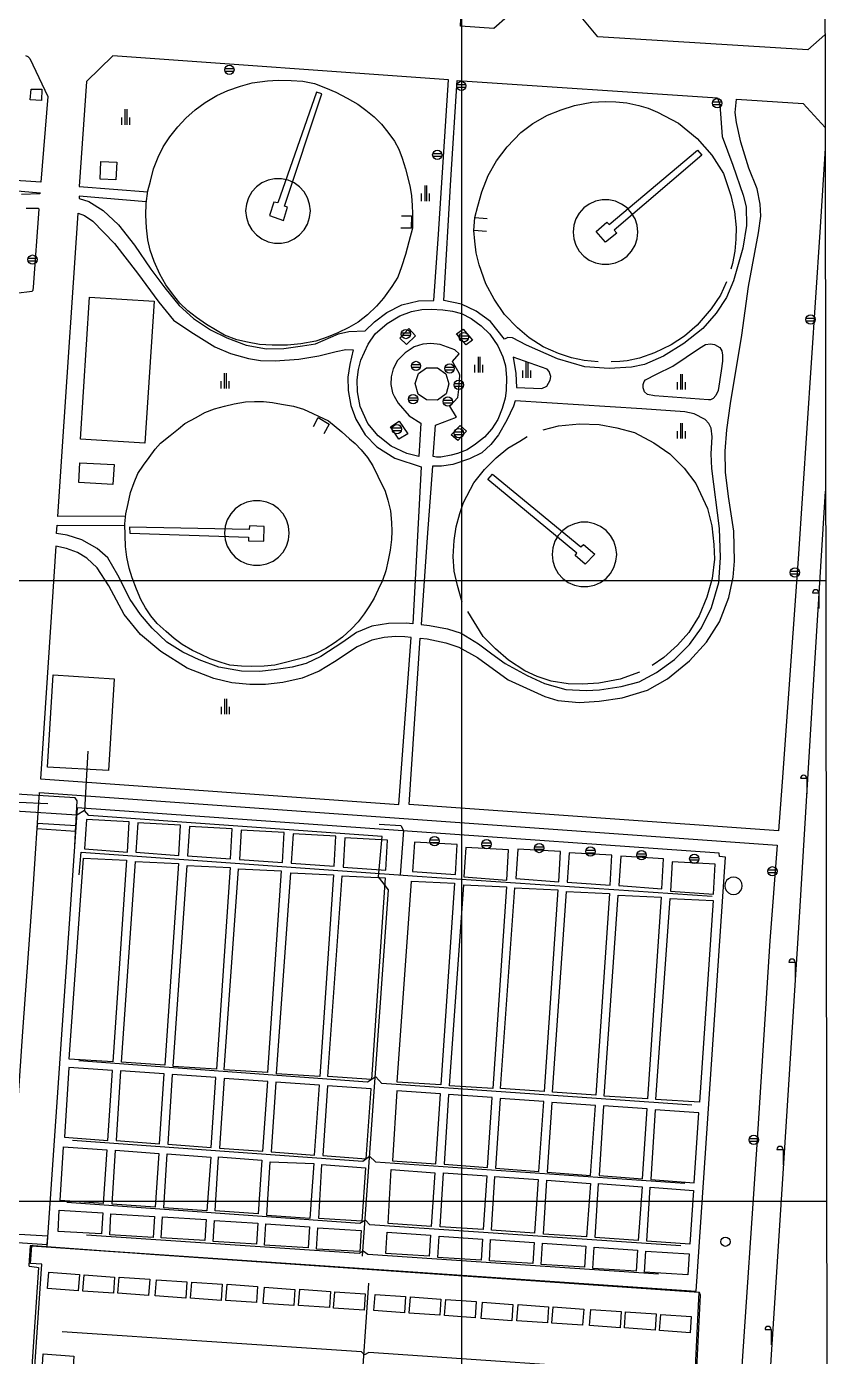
# Model space of a CAD drawing. Extents: x 210616 to 211059, y 540071 to 540643.
# Drawn here: x 210929.9 to 211059.1, y 540275 to 540489.2 of the extents above; entities that cross this region are included whole.
import ezdxf

# ---------------------------------------------------------------- set-up
doc = ezdxf.new("R2010")
doc.units = 0
doc.linetypes.add('ANYANG1', pattern=[11.5, 6, -1, 1, -1.5, 1, -1])
for name, color, linetype in [('A0013115', 1, 'CONTINUOUS'), ('A0013118', 1, 'CONTINUOUS'), ('A0071212', 7, 'CONTINUOUS'), ('B0014111', 7, 'CONTINUOUS'), ('B0024126', 7, 'ANYANG1'), ('C0223367', 7, 'CONTINUOUS'), ('C0226232', 7, 'CONTINUOUS'), ('C0393323', 7, 'CONTINUOUS'), ('C0536117', 7, 'CONTINUOUS'), ('D0015221', 3, 'CONTINUOUS'), ('D0015222', 3, 'CONTINUOUS'), ('F0017114', 7, 'CONTINUOUS'), ('H0017334', 7, 'CONTINUOUS'), ('H0037335', 7, 'CONTINUOUS')]:
    doc.layers.add(name, color=color, linetype=linetype)

# ---------------------------------------------------------------- blocks, each defined once
blk = doc.blocks.new('D0015221')
at = {"layer": 'D0015221'}
for points in [[(-0.15, 1.25), (-0.15, -1.25)], [(0.15, 1.25), (0.15, -1.25)], [(-0.65, -1.25), (-0.65, -0.05)], [(0.65, -1.25), (0.65, -0.05)]]:
    blk.add_lwpolyline(points, dxfattribs=at)
blk = doc.blocks.new('C0223367')
at = {"layer": 'C0223367'}
for points in [[(-1, 2.5), (0, 2.5)], [(0, 2.5), (0, 0)]]:
    blk.add_lwpolyline(points, dxfattribs=at)
blk.add_arc((-0.5, 2.5), 0.5, 0, 180, dxfattribs=at)
blk = doc.blocks.new('D0015222')
at = {"layer": 'D0015222'}
blk.add_circle((0, 0), 0.75, dxfattribs=at)
blk = doc.blocks.new('C0226232')
at = {"layer": 'C0226232'}
for points in [[(-0.72, 0.211), (0.72, 0.211)], [(-0.722, -0.202), (0.722, -0.202)]]:
    blk.add_lwpolyline(points, dxfattribs=at)
blk.add_circle((0, 0), 0.75, dxfattribs=at)

msp = doc.modelspace()

# ---------------------------------------------------------------- linework, layer by layer
at = {"layer": 'A0013115'}
msp.add_lwpolyline([(211037.69, 540071.963), (211038.804, 540091.706), (211039.39, 540102.08), (211041.82, 540142.63), (211044.3, 540185.43), (211046.99, 540227.2), (211049.28, 540265.29), (211051.85, 540305.26), (211054.41, 540345.75), (211056.81, 540384.91), (211058.62, 540414.38)], dxfattribs=at)
at = {"layer": 'A0013118'}
for points in [[(211058.525, 540487.936), (211055.758, 540485.48), (211021.9, 540487.571), (211018.178, 540492.124), (211021.302, 540539.558), (211025.864, 540543.578), (211029.491, 540543.411)], [(211008.455, 540519.163), (211011.341, 540518.934), (211009.597, 540492.777), (211005.163, 540488.961), (210999.798, 540489.338), (210999.909, 540491.679)], [(210929.72, 540484.611), (210930.061, 540484.422), (210930.384, 540484.118), (210933.306, 540477.956), (210932.146, 540464.163), (210921.514, 540464.903)], [(210949.16, 540461.01), (210938.35, 540461.95), (210938.322, 540461.529), (210939.913, 540461.058), (210942.224, 540459.624), (210944.705, 540457.313), (210947.286, 540454.022), (210949.907, 540450.164), (210952.17, 540447.138), (210954.487, 540444.314), (210956.763, 540442.239), (210959.496, 540440.403), (210962.145, 540439.1), (210965.25, 540437.928), (210968.546, 540437.336), (210971.315, 540437.371), (210974.323, 540437.794), (210976.444, 540438.146), (210980.143, 540439.73), (210981.806, 540440.103), (210984.415, 540440.207), (210985.936, 540441.663), (210987.925, 540443.177), (210990.359, 540444.428), (210993.052, 540445.042), (210995.505, 540445.123), (210996.225, 540455.795), (210997.852, 540480.661), (210943.79, 540484.53), (210939.55, 540480.4), (210938.35, 540463.49), (210949.41, 540462.63)], [(210999.236, 540480.562), (211041.212, 540477.775), (211041.565, 540476.666), (211041.971, 540471.525), (211043.67, 540466.92), (211045.364, 540462.07), (211045.847, 540460.193), (211045.89, 540457.21), (211045.284, 540453.521), (211043.791, 540448.274), (211042.649, 540445.58), (211040.969, 540443.076), (211038.841, 540440.621), (211035.808, 540438.178), (211032.514, 540436.158), (211029.467, 540434.793), (211027.345, 540434.351), (211023.76, 540434.145), (211019.809, 540434.428), (211015.428, 540435.714), (211010.452, 540437.896), (211008.201, 540439.097), (211007.433, 540439.143), (211006.871, 540438.886), (211004.643, 540441.713), (211002.294, 540443.413), (210999.953, 540444.503), (210997.095, 540445.095), (210998.215, 540464.581), (210999.236, 540480.562)], [(211058.55, 540469.585), (211057.7, 540456.13), (211054.23, 540403.52), (211051.63, 540367.58), (211051.012, 540359.688), (210991.503, 540363.901), (210993.284, 540390.727), (210994.427, 540390.634), (210997.415, 540389.973), (210999.539, 540389.263), (211002.514, 540387.589), (211007.472, 540384.029), (211013.38, 540381.305), (211015.483, 540380.678), (211018.913, 540380.361), (211022.16, 540380.548), (211025.863, 540381.103), (211029.941, 540382.322), (211033.177, 540384.172), (211036.703, 540387.042), (211039.458, 540390.088), (211041.548, 540393.345), (211043.023, 540397.242), (211043.71, 540400.54), (211043.972, 540403.1), (211043.851, 540407.93), (211042.977, 540413.53), (211042.497, 540417.461), (211042.436, 540420.856), (211042.705, 540424.256), (211043.322, 540428.502), (211045.134, 540439.514), (211046.207, 540447.391), (211047.818, 540456.011), (211048.198, 540458.703), (211048.108, 540460.652), (211047.591, 540463.09), (211046.259, 540466.441), (211044.945, 540470.629), (211044.284, 540473.774), (211044.078, 540475.401), (211044.278, 540477.572), (211055, 540476.86), (211058.545, 540472.985)], [(210921.528, 540463.358), (210932.082, 540462.439), (210932.035, 540462.29), (210929.035, 540462.208)], [(210928.161, 540446.272), (210930.787, 540446.627), (210930.918, 540446.806), (210930.983, 540447.275), (210931.88, 540459.844), (210931.734, 540459.94), (210929.781, 540459.935)], [(210945.834, 540410.368), (210934.902, 540410.34), (210935.64, 540421.57), (210938.165, 540459.194), (210939.223, 540458.792), (210940.572, 540457.887), (210944.055, 540454.318), (210947.73, 540449.503), (210951.185, 540444.846), (210953.554, 540441.939), (210956.355, 540440.054), (210960.197, 540437.629), (210962.75, 540436.585), (210965.607, 540435.746), (210967.581, 540435.451), (210969.931, 540435.381), (210973.747, 540435.691), (210976.962, 540436.205), (210979.765, 540436.914), (210981.303, 540437.236), (210982.507, 540437.193), (210981.96, 540434.817), (210981.652, 540432.783), (210981.705, 540430.592), (210982.109, 540428.224), (210982.935, 540426.005), (210984.431, 540423.479), (210986.301, 540421.532), (210989.21, 540419.741), (210993.474, 540418.294), (210992.124, 540393.016), (210991.054, 540393.111), (210988.191, 540393.103), (210985.512, 540392.638), (210983.05, 540391.607), (210980.811, 540390.079), (210977.279, 540387.784), (210974.921, 540386.658), (210972.671, 540386.024), (210969.783, 540385.627), (210967.384, 540385.355), (210964.516, 540385.382), (210960.852, 540386.063), (210957.706, 540387.203), (210955.055, 540388.486), (210952.45, 540390.077), (210950.088, 540392.303), (210948.217, 540394.509), (210946.56, 540396.937), (210944.552, 540400.848), (210942.95, 540403.669), (210941.269, 540405.169), (210938.802, 540406.561), (210936.428, 540407.313), (210934.721, 540407.594), (210934.809, 540408.928), (210945.724, 540408.852)], [(210995.372, 540419.975), (210995.778, 540425.01), (210999.15, 540426.319), (210998.07, 540428.104), (210999.365, 540429.466), (210999.54, 540430.755), (210999.678, 540433.107), (210999.571, 540433.435), (210998.521, 540435.266), (210999.56, 540436.524), (210998.907, 540437.151), (210996.507, 540438.045), (210995.011, 540438.167), (210993.705, 540438.081), (210992.339, 540437.657), (210990.905, 540436.695), (210989.628, 540435.431), (210988.95, 540434.133), (210988.64, 540432.828), (210988.594, 540431.583), (210988.851, 540430.267), (210989.095, 540429.695), (210989.754, 540428.588), (210991.537, 540426.527), (210993.427, 540425.375), (210993.093, 540420), (210991.161, 540420.457), (210988.605, 540421.657), (210986.504, 540423.29), (210984.876, 540425.321), (210983.617, 540428.055), (210983.196, 540430.375), (210983.137, 540432.352), (210983.378, 540434.016), (210983.753, 540435.528), (210984.925, 540438.078), (210986.038, 540439.744), (210987.978, 540441.432), (210989.994, 540442.672), (210991.904, 540443.366), (210993.589, 540443.676), (210995.084, 540443.716), (210996.973, 540443.616), (210998.494, 540443.408), (210999.976, 540443.03), (211001.492, 540442.207), (211003.133, 540441.019), (211004.511, 540439.686), (211005.801, 540437.828), (211006.63, 540436.018), (211007.031, 540434.576), (211007.221, 540432.721), (211007.164, 540430.62), (211006.995, 540429.355), (211006.532, 540427.692), (211005.787, 540425.925), (211004.856, 540424.454), (211003.648, 540423.082), (211002.195, 540421.961), (211000.871, 540421.076), (210999.287, 540420.46), (210998.302, 540420.184), (210996.645, 540419.884), (210995.95, 540419.853), (210995.372, 540419.975)], [(211031.043, 540429.74), (211029.942, 540429.953), (211029.468, 540430.395), (211029.228, 540431.07), (211029.216, 540431.605), (211029.375, 540432.064), (211029.601, 540432.311), (211031.389, 540433.253), (211034.024, 540434.554), (211038.282, 540437.447), (211039.261, 540438.043), (211040.071, 540438.153), (211040.732, 540438.01), (211041.579, 540437.556), (211041.901, 540436.985), (211041.99, 540436.297), (211042.01, 540435.773), (211041.989, 540435.319), (211041.799, 540433.81), (211041.313, 540430.637), (211040.948, 540429.803), (211040.521, 540429.306), (211040.081, 540429.118), (211039.774, 540429.11), (211031.043, 540429.74)], [(211008.291, 540435.982), (211008.69, 540433.35), (211008.799, 540431.123), (211012.876, 540430.954), (211013.681, 540431.341), (211014.268, 540432.267), (211014.337, 540432.882), (211014.103, 540433.676), (211013.778, 540434.035), (211008.291, 540435.982)], [(210993.441, 540392.9), (210994.819, 540392.778), (210997.713, 540392.213), (210999.925, 540391.535), (211002.715, 540389.812), (211004.869, 540388.204), (211007.009, 540386.639), (211010.554, 540384.685), (211013.342, 540383.395), (211016.751, 540382.457), (211020.055, 540382.296), (211022.205, 540382.366), (211025.708, 540382.917), (211028.576, 540383.692), (211031.367, 540385.193), (211034.301, 540387.295), (211036.687, 540389.67), (211038.619, 540392.398), (211040.223, 540395.643), (211041.398, 540399.674), (211041.704, 540403.724), (211041.51, 540408.359), (211040.284, 540418.035), (211040.165, 540420.421), (211040.329, 540423.172), (211040.172, 540424.537), (211039.79, 540425.305), (211039.227, 540425.96), (211037.443, 540426.836), (211035.971, 540427.174), (211028.995, 540427.656), (211008.595, 540428.943), (211008.325, 540428.092), (211007.263, 540425.815), (211005.904, 540423.476), (211004.658, 540421.94), (211003.244, 540420.573), (211001.271, 540419.591), (210998.536, 540418.71), (210996.748, 540418.439), (210995.302, 540418.405), (210994.399, 540406.937), (210993.441, 540392.9)], [(210934.585, 540405.522), (210932.12, 540368.059), (210989.863, 540363.93), (210991.821, 540390.845), (210990.804, 540390.928), (210989.347, 540390.961), (210987.513, 540390.824), (210985.485, 540390.395), (210983.151, 540389.319), (210979.487, 540386.905), (210977.043, 540385.423), (210974.266, 540384.266), (210971.181, 540383.59), (210968.389, 540383.256), (210965.843, 540383.241), (210962.965, 540383.536), (210960.063, 540384.215), (210955.739, 540385.881), (210951.48, 540388.541), (210948.24, 540391.303), (210945.596, 540394.555), (210943.144, 540399.15), (210941.234, 540402.051), (210939.581, 540403.627), (210938.103, 540404.506), (210936.315, 540405.172), (210934.585, 540405.522)], [(210929.323, 540255.414), (210924.412, 540255.537), (210927.05, 540294.783), (210929.281, 540327.335), (210930.947, 540350.262), (210931.975, 540365.846), (210979.381, 540362.455), (211050.832, 540357.383), (211049.626, 540341.979), (211047.564, 540309.147), (211045.035, 540271.899), (211043.427, 540250.077), (211038.914, 540250.323)]]:
    msp.add_lwpolyline(points, dxfattribs=at)
at = {"layer": 'A0071212'}
msp.add_lwpolyline([(211037.69, 540071.963), (211039.39, 540102.08), (211041.82, 540142.63), (211044.3, 540185.43), (211046.99, 540227.2), (211049.28, 540265.29), (211051.85, 540305.26), (211054.41, 540345.75), (211056.81, 540384.91), (211058.62, 540414.38)], dxfattribs=at)
at = {"layer": 'B0014111'}
msp.add_lwpolyline([(210950.422, 540445.008), (210948.947, 540422.134), (210938.554, 540422.769), (210940.035, 540445.68), (210950.422, 540445.008)], dxfattribs=at)
at = {"layer": 'B0024126'}
for points in [[(210992.04, 540456.78), (210991.48, 540454.57), (210990.92, 540452.54), (210990.31, 540450.52), (210989.71, 540448.88), (210988.75, 540447.39), (210987.41, 540445.47), (210986.24, 540444.19), (210984.79, 540442.79), (210983.31, 540441.62), (210981.81, 540440.77), (210980.04, 540439.91), (210978.46, 540439.25), (210976.46, 540438.59), (210974.09, 540438.14), (210971.92, 540437.94), (210969.45, 540437.91), (210967.39, 540438.04), (210965.47, 540438.38), (210963.76, 540438.8), (210961.77, 540439.55), (210960.32, 540440.4), (210958.89, 540441.24), (210957.26, 540442.39), (210955.87, 540443.45), (210954.56, 540444.71), (210953.38, 540446.17), (210952.33, 540447.65), (210951.32, 540449.38), (210950.41, 540451.38), (210949.78, 540453.22), (210949.4, 540454.91), (210949.19, 540456.85), (210949.11, 540458.87), (210949.12, 540460.75), (210949.43, 540462.76), (210949.82, 540464.35), (210950.31, 540466.35), (210951.06, 540468.2), (210951.89, 540469.87), (210952.95, 540471.49), (210954.22, 540473.12), (210955.51, 540474.48), (210957.04, 540475.81), (210958.64, 540476.99), (210960.54, 540478.13), (210962.33, 540478.93), (210964.36, 540479.63), (210966.2, 540480.2), (210968.7, 540480.52), (210970.44, 540480.61), (210972.5, 540480.57), (210974.39, 540480.45), (210976.28, 540480.1), (210978.06, 540479.36), (210979.68, 540478.68), (210981.53, 540477.71), (210983.23, 540476.76), (210984.56, 540475.79), (210985.89, 540474.69), (210987.05, 540473.5), (210988.06, 540472.22), (210989.15, 540470.81), (210989.86, 540469.51), (210990.38, 540468.06), (210990.93, 540466.35), (210991.35, 540464.66), (210991.69, 540463.32), (210991.91, 540461.99), (210991.99, 540460.4), (210992.04, 540459.14), (210992.04, 540456.78)], [(211002.086, 540458.497), (211002.574, 540460.294), (211003.208, 540462.629), (211004.23, 540465.269), (211005.597, 540467.618), (211007.313, 540469.872), (211009.529, 540472.199), (211011.477, 540473.614), (211013.841, 540474.957), (211015.993, 540475.823), (211018.163, 540476.507), (211020.972, 540477.087), (211023.099, 540477.167), (211024.802, 540477.134), (211026.583, 540476.956), (211028.533, 540476.513), (211030.053, 540476.097), (211031.552, 540475.471), (211034.932, 540473.69), (211037.937, 540471.199), (211040.291, 540468.556), (211042.163, 540465.584), (211043.336, 540462.044), (211043.935, 540459.439), (211044.202, 540456.894), (211044.166, 540455.003), (211043.981, 540453.083), (211043.612, 540451.091), (211043.352, 540450.153)], [(211021.961, 540435.213), (211019.736, 540435.473), (211017.673, 540435.893), (211015.566, 540436.586), (211013.127, 540437.645), (211010.88, 540439.091), (211008.992, 540440.733), (211006.892, 540442.872), (211005.243, 540445.333), (211003.899, 540447.796), (211002.822, 540450.874), (211002.315, 540452.774), (211002.1, 540454.669), (211001.953, 540456.372)], [(211042.684, 540448.105), (211041.669, 540445.969), (211040.178, 540443.754), (211037.925, 540441.144), (211035.913, 540439.361), (211033.727, 540437.959), (211031.076, 540436.668), (211028.62, 540435.83), (211026.647, 540435.414), (211025.466, 540435.263), (211024.049, 540435.229)], [(210978.53, 540425.74), (210980.67, 540423.95), (210981.93, 540422.85), (210982.8, 540422.09), (210983.79, 540421.05), (210984.82, 540419.82), (210985.66, 540418.48), (210986.49, 540416.81), (210987.65, 540414.42), (210988.11, 540412.94), (210988.49, 540411.25), (210988.69, 540409.33), (210988.71, 540407.96), (210988.69, 540406.61), (210988.45, 540404.91), (210988.12, 540403.3), (210987.75, 540401.54), (210987.23, 540400.02), (210986.54, 540398.58), (210985.87, 540397.17), (210985.11, 540395.93), (210984.26, 540394.63), (210983.29, 540393.33), (210982.21, 540392.24), (210980.76, 540390.9), (210979.42, 540389.92), (210978.07, 540389.06), (210976.55, 540388.27), (210974.95, 540387.64), (210973.24, 540387.22), (210971.57, 540386.78), (210969.89, 540386.38), (210968.17, 540386.19), (210966.11, 540386.16), (210964.51, 540386.2), (210962.61, 540386.37), (210961.23, 540386.78), (210959.46, 540387.39), (210957.92, 540388.14), (210956.59, 540388.75), (210954.95, 540389.69), (210953.68, 540390.66), (210952.34, 540391.81), (210950.93, 540393.09), (210949.9, 540394.31), (210949.06, 540395.58), (210948.31, 540396.95), (210947.61, 540398.6), (210946.9, 540400.41), (210946.43, 540402.01), (210946.02, 540403.76), (210945.82, 540405.5), (210945.75, 540407.26), (210945.72, 540409.12), (210945.87, 540410.76), (210946.22, 540412.42), (210946.64, 540414.21), (210947.23, 540415.81), (210947.81, 540417.26), (210948.71, 540418.61), (210949.62, 540419.83), (210950.59, 540421.17), (210951.46, 540422.11), (210953, 540423.37), (210954.33, 540424.46), (210955.39, 540425.31), (210957.18, 540426.29), (210958.61, 540427.08), (210960.13, 540427.66), (210961.78, 540428.07), (210963.33, 540428.45), (210965.15, 540428.78), (210966.61, 540428.86), (210968.03, 540428.86), (210969.49, 540428.7), (210970.97, 540428.4), (210972.88, 540428.07), (210974.47, 540427.61), (210976, 540426.93), (210976.93, 540426.49), (210978.53, 540425.74)], [(211013.128, 540424.289), (211015.61, 540424.924), (211018.973, 540425.223), (211022.139, 540425.137), (211025.009, 540424.599), (211027.823, 540423.845), (211030.923, 540422.189), (211033.547, 540420.42), (211035.828, 540418.102), (211037.698, 540415.658), (211039.6, 540411.58), (211040.271, 540408.822), (211040.6, 540405.796), (211040.705, 540403.468), (211040.344, 540400.311), (211039.484, 540397.32), (211038.241, 540394.327), (211036.593, 540391.619), (211034.783, 540389.564), (211032.552, 540387.626), (211030.693, 540386.291)], [(211000.088, 540396.51), (210999.335, 540399.179), (210998.773, 540401.487), (210998.622, 540403.888), (210998.794, 540406.455), (210999.114, 540408.629), (210999.681, 540410.782), (211000.258, 540412.551), (211001.936, 540415.719), (211003.661, 540417.869), (211005.521, 540419.789), (211007.397, 540421.318), (211009.344, 540422.451), (211010.518, 540423.187)], [(211028.618, 540385.213), (211025.533, 540384.125), (211022.094, 540383.485), (211019.464, 540383.286), (211017.153, 540383.382), (211014.414, 540383.771), (211012.146, 540384.553), (211010.169, 540385.444), (211007.555, 540387.188), (211005.441, 540389.01), (211003.444, 540390.959), (211000.973, 540394.995)]]:
    msp.add_lwpolyline(points, dxfattribs=at)
at = {"layer": 'C0393323', "flags": 128}
for points in [[(210937.819, 540360.503), (210931.622, 540360.87), (210931.543, 540360.05), (210937.758, 540359.62)], [(210933.273, 540294.393), (210927.694, 540294.702), (210927.58, 540293.413), (210933.178, 540293.01)]]:
    msp.add_lwpolyline(points, close=True, dxfattribs=at)
at = {"layer": 'C0536117', "flags": 128}
for points in [[(210932.332, 540479.176), (210932.262, 540477.353), (210930.469, 540477.461), (210930.591, 540479.15)], [(210971.264, 540457.987), (210971.93, 540460.177), (210971.435, 540460.289), (210977.471, 540478.417), (210976.577, 540478.684), (210970.342, 540460.827), (210969.71, 540460.976), (210969.005, 540458.811)], [(211023.176, 540454.494), (211021.659, 540456.259), (211023.36, 540457.719), (211023.762, 540457.346), (211038.003, 540469.36), (211038.689, 540468.555), (211024.577, 540456.446), (211024.98, 540455.944)], [(210944.238, 540464.54), (210941.736, 540464.655), (210941.847, 540467.507), (210944.424, 540467.404)], [(210975.602, 540459.55), (210975.488, 540460.634), (210975.151, 540461.671), (210974.606, 540462.615), (210973.877, 540463.425), (210972.995, 540464.065), (210972, 540464.508), (210970.934, 540464.735), (210969.844, 540464.735), (210968.778, 540464.508), (210967.782, 540464.065), (210966.9, 540463.425), (210966.171, 540462.615), (210965.626, 540461.671), (210965.289, 540460.634), (210965.175, 540459.55), (210965.289, 540458.466), (210965.626, 540457.43), (210966.171, 540456.486), (210966.9, 540455.676), (210967.782, 540455.036), (210968.778, 540454.592), (210969.844, 540454.366), (210970.934, 540454.366), (210972, 540454.592), (210972.995, 540455.036), (210973.877, 540455.676), (210974.606, 540456.486), (210975.151, 540457.43), (210975.488, 540458.466)], [(211028.372, 540456.148), (211028.258, 540457.232), (211027.921, 540458.268), (211027.376, 540459.212), (211026.647, 540460.022), (211025.765, 540460.663), (211024.77, 540461.106), (211023.704, 540461.332), (211022.614, 540461.332), (211021.548, 540461.106), (211020.552, 540460.663), (211019.67, 540460.022), (211018.941, 540459.212), (211018.396, 540458.268), (211018.059, 540457.232), (211017.946, 540456.148), (211018.059, 540455.064), (211018.396, 540454.027), (211018.941, 540453.084), (211019.67, 540452.274), (211020.552, 540451.633), (211021.548, 540451.19), (211022.614, 540450.963), (211023.704, 540450.963), (211024.77, 540451.19), (211025.765, 540451.633), (211026.647, 540452.274), (211027.376, 540453.084), (211027.921, 540454.027), (211028.258, 540455.064)], [(210991.11, 540438.02), (210990.04, 540439.07), (210991.47, 540440.59), (210992.54, 540439.41)], [(211001.715, 540438.75), (211000.714, 540437.988), (210999.159, 540439.755), (211000.2, 540440.519)], [(210996.091, 540429.035), (210994.302, 540429.104), (210992.977, 540430.005), (210992.495, 540431.746), (210993.019, 540433.337), (210994.315, 540434.29), (210996.086, 540434.273), (210997.449, 540433.284), (210997.92, 540431.681), (210997.486, 540430.053)], [(210988.54, 540424.78), (210989.93, 540425.66), (210991.32, 540423.66), (210989.87, 540422.78)], [(211000.765, 540424.083), (210999.343, 540422.536), (210998.313, 540423.452), (210999.735, 540425.002)], [(210938.31, 540415.77), (210938.46, 540418.95), (210944.01, 540418.68), (210943.78, 540415.47)], [(211021.468, 540404.25), (211019.896, 540402.642), (211018.25, 540404.019), (211018.557, 540404.428), (211004.189, 540416.29), (211004.943, 540417.115), (211019.188, 540405.405), (211019.642, 540405.806)], [(210972.193, 540407.656), (210972.079, 540408.74), (210971.743, 540409.776), (210971.198, 540410.72), (210970.468, 540411.53), (210969.587, 540412.171), (210968.591, 540412.614), (210967.525, 540412.841), (210966.435, 540412.841), (210965.369, 540412.614), (210964.374, 540412.171), (210963.492, 540411.53), (210962.763, 540410.72), (210962.218, 540409.776), (210961.881, 540408.74), (210961.767, 540407.656), (210961.881, 540406.572), (210962.218, 540405.535), (210962.763, 540404.592), (210963.492, 540403.782), (210964.374, 540403.141), (210965.369, 540402.698), (210966.435, 540402.471), (210967.525, 540402.471), (210968.591, 540402.698), (210969.587, 540403.141), (210970.468, 540403.782), (210971.198, 540404.592), (210971.743, 540405.535), (210972.079, 540406.572)], [(210946.486, 540407.607), (210965.634, 540406.973), (210965.642, 540406.412), (210968.079, 540406.359), (210968.136, 540408.728), (210965.774, 540408.839), (210965.749, 540408.232), (210946.482, 540408.596)], [(211024.966, 540404.201), (211024.852, 540405.285), (211024.515, 540406.321), (211023.97, 540407.265), (211023.241, 540408.075), (211022.359, 540408.716), (211021.364, 540409.159), (211020.298, 540409.386), (211019.208, 540409.386), (211018.142, 540409.159), (211017.146, 540408.716), (211016.265, 540408.075), (211015.535, 540407.265), (211014.99, 540406.321), (211014.654, 540405.285), (211014.54, 540404.201), (211014.654, 540403.117), (211014.99, 540402.081), (211015.535, 540401.137), (211016.265, 540400.327), (211017.146, 540399.686), (211018.142, 540399.243), (211019.208, 540399.016), (211020.298, 540399.016), (211021.364, 540399.243), (211022.359, 540399.686), (211023.241, 540400.327), (211023.97, 540401.137), (211024.515, 540402.081), (211024.852, 540403.117)], [(210943.073, 540369.414), (210933.234, 540369.909), (210934.171, 540384.824), (210944.008, 540384.184)], [(210938.017, 540363.376), (210933.155, 540292.673), (211037.776, 540285.5), (211042.476, 540355.41), (211041.511, 540355.519), (211041.477, 540356.096)], [(210939.509, 540361.489), (210939.208, 540356.757), (210946.131, 540356.257), (210946.393, 540361.1)], [(210947.797, 540360.957), (210947.496, 540356.225), (210954.42, 540355.725), (210954.681, 540360.568)], [(210956.1, 540360.387), (210955.799, 540355.656), (210962.723, 540355.155), (210962.984, 540359.998)], [(210964.477, 540359.78), (210964.177, 540355.049), (210971.1, 540354.548), (210971.362, 540359.391)], [(210972.827, 540359.191), (210972.526, 540354.46), (210979.45, 540353.959), (210979.711, 540358.802)], [(210981.167, 540358.574), (210980.866, 540353.843), (210987.789, 540353.342), (210988.051, 540358.185)], [(210992.364, 540357.86), (210992.063, 540353.129), (210998.986, 540352.628), (210999.248, 540357.471)], [(211000.657, 540356.984), (211000.356, 540352.252), (211007.279, 540351.751), (211007.541, 540356.594)], [(211009.017, 540356.714), (211008.716, 540351.982), (211015.639, 540351.482), (211015.901, 540356.325)], [(210943.763, 540322.438), (210936.758, 540322.89), (210939.052, 540355.264), (210945.964, 540354.929)], [(210952.161, 540321.93), (210945.156, 540322.382), (210947.45, 540354.756), (210954.362, 540354.421)], [(211017.287, 540356.14), (211016.987, 540351.408), (211023.91, 540350.908), (211024.172, 540355.751)], [(211025.613, 540355.578), (211025.312, 540350.846), (211032.235, 540350.346), (211032.497, 540355.189)], [(211033.926, 540354.679), (211033.625, 540349.948), (211040.548, 540349.447), (211040.81, 540354.29)], [(210960.481, 540321.274), (210953.476, 540321.726), (210955.77, 540354.1), (210962.681, 540353.765)], [(210968.71, 540320.73), (210961.704, 540321.182), (210963.998, 540353.556), (210970.91, 540353.221)], [(210977.143, 540320.083), (210970.138, 540320.535), (210972.432, 540352.909), (210979.344, 540352.574)], [(210985.435, 540319.623), (210978.429, 540320.075), (210980.723, 540352.449), (210987.635, 540352.114)], [(211045.207, 540350.823), (211045.138, 540351.26), (211044.937, 540351.655), (211044.624, 540351.968), (211044.229, 540352.169), (211043.792, 540352.238), (211043.354, 540352.169), (211042.96, 540351.968), (211042.647, 540351.655), (211042.446, 540351.26), (211042.377, 540350.823), (211042.446, 540350.385), (211042.647, 540349.991), (211042.96, 540349.678), (211043.354, 540349.477), (211043.792, 540349.408), (211044.229, 540349.477), (211044.624, 540349.678), (211044.937, 540349.991), (211045.138, 540350.385)], [(210996.61, 540318.757), (210989.605, 540319.209), (210991.899, 540351.583), (210998.811, 540351.249)], [(211005.017, 540318.138), (210998.012, 540318.59), (211000.306, 540350.964), (211007.218, 540350.629)], [(211013.271, 540317.693), (211006.266, 540318.145), (211008.56, 540350.519), (211015.472, 540350.184)], [(211021.611, 540317.099), (211014.606, 540317.55), (211016.9, 540349.925), (211023.812, 540349.59)], [(211029.924, 540316.49), (211022.919, 540316.941), (211025.213, 540349.316), (211032.125, 540348.981)], [(211038.294, 540315.937), (211031.289, 540316.389), (211033.583, 540348.763), (211040.495, 540348.429)], [(210936.692, 540321.53), (210935.977, 540310.298), (210942.957, 540309.783), (210943.724, 540321.044)], [(210945.001, 540321.021), (210944.286, 540309.789), (210951.266, 540309.274), (210952.033, 540320.535)], [(210953.335, 540320.406), (210952.619, 540309.174), (210959.599, 540308.659), (210960.367, 540319.919)], [(210961.694, 540319.8), (210960.978, 540308.568), (210967.958, 540308.053), (210968.726, 540319.313)], [(210970.022, 540319.189), (210969.307, 540307.957), (210976.287, 540307.442), (210977.055, 540318.703)], [(210978.342, 540318.578), (210977.627, 540307.346), (210984.607, 540306.832), (210985.374, 540318.092)], [(210989.532, 540317.765), (210988.817, 540306.533), (210995.797, 540306.018), (210996.564, 540317.279)], [(210997.864, 540317.185), (210997.149, 540305.952), (211004.129, 540305.438), (211004.897, 540316.698)], [(211006.169, 540316.557), (211005.454, 540305.324), (211012.434, 540304.81), (211013.202, 540316.07)], [(211014.5, 540315.919), (211013.785, 540304.687), (211020.764, 540304.172), (211021.532, 540315.432)], [(211022.846, 540315.37), (211022.131, 540304.138), (211029.111, 540303.623), (211029.879, 540314.884)], [(211031.169, 540314.715), (211030.453, 540303.483), (211037.433, 540302.968), (211038.201, 540314.228)], [(210942.83, 540308.273), (210942.226, 540299.649), (210935.299, 540300.105), (210935.831, 540308.792)], [(210951.2, 540307.69), (210950.597, 540299.066), (210943.669, 540299.522), (210944.201, 540308.21)], [(210959.545, 540307.092), (210958.942, 540298.468), (210952.014, 540298.924), (210952.546, 540307.612)], [(210967.8, 540306.619), (210967.197, 540297.995), (210960.269, 540298.45), (210960.801, 540307.138)], [(210976.142, 540306.073), (210975.529, 540297.224), (210968.602, 540297.679), (210969.134, 540306.367)], [(210984.475, 540305.408), (210983.872, 540296.784), (210976.944, 540297.24), (210977.476, 540305.928)], [(210995.646, 540304.579), (210995.043, 540295.955), (210988.115, 540296.411), (210988.648, 540305.099)], [(211004.042, 540304.07), (211003.439, 540295.446), (210996.512, 540295.901), (210997.044, 540304.589)], [(211012.335, 540303.488), (211011.732, 540294.864), (211004.804, 540295.319), (211005.336, 540304.007)], [(211020.723, 540302.873), (211020.12, 540294.25), (211013.192, 540294.705), (211013.724, 540303.393)], [(211029.049, 540302.326), (211028.446, 540293.702), (211021.518, 540294.158), (211022.05, 540302.846)], [(211037.367, 540301.736), (211036.764, 540293.112), (211029.836, 540293.568), (211030.368, 540302.256)], [(210942.151, 540298.117), (210941.937, 540294.737), (210934.937, 540295.147), (210935.142, 540298.572)], [(210950.476, 540297.532), (210950.263, 540294.152), (210943.263, 540294.562), (210943.468, 540297.987)], [(210958.797, 540297.05), (210958.583, 540293.67), (210951.583, 540294.08), (210951.788, 540297.504)], [(210967.146, 540296.468), (210966.933, 540293.088), (210959.933, 540293.498), (210960.138, 540296.922)], [(210975.441, 540295.883), (210975.227, 540292.503), (210968.227, 540292.913), (210968.432, 540296.337)], [(210983.788, 540295.267), (210983.575, 540291.887), (210976.575, 540292.297), (210976.78, 540295.722)], [(210994.968, 540294.539), (210994.754, 540291.159), (210987.755, 540291.57), (210987.959, 540294.994)], [(211003.363, 540293.893), (211003.15, 540290.513), (210996.15, 540290.924), (210996.355, 540294.348)], [(211011.656, 540293.372), (211011.443, 540289.992), (211004.443, 540290.402), (211004.648, 540293.826)], [(211020.003, 540292.782), (211019.789, 540289.402), (211012.79, 540289.812), (211012.994, 540293.236)], [(211028.32, 540292.136), (211028.107, 540288.756), (211021.107, 540289.166), (211021.312, 540292.591)], [(211036.662, 540291.519), (211036.448, 540288.139), (211029.449, 540288.549), (211029.653, 540291.974)], [(210938.38, 540288.2), (210938.212, 540285.592), (210933.266, 540285.942), (210933.471, 540288.549)], [(210944.045, 540287.795), (210943.877, 540285.187), (210938.931, 540285.536), (210939.137, 540288.144)], [(210949.711, 540287.439), (210949.543, 540284.831), (210944.597, 540285.18), (210944.802, 540287.788)], [(210955.693, 540287.007), (210955.525, 540284.4), (210950.579, 540284.749), (210950.785, 540287.357)], [(210961.414, 540286.619), (210961.246, 540284.012), (210956.3, 540284.361), (210956.506, 540286.969)], [(210967.082, 540286.27), (210966.914, 540283.662), (210961.968, 540284.011), (210962.173, 540286.619)], [(210973.121, 540285.798), (210972.954, 540283.19), (210968.008, 540283.54), (210968.213, 540286.147)], [(210978.827, 540285.478), (210978.659, 540282.87), (210973.713, 540283.219), (210973.918, 540285.827)], [(210984.439, 540285.057), (210984.271, 540282.449), (210979.325, 540282.798), (210979.53, 540285.406)], [(210990.938, 540284.642), (210990.771, 540282.034), (210985.825, 540282.383), (210986.03, 540284.991)], [(210996.639, 540284.238), (210996.472, 540281.63), (210991.526, 540281.98), (210991.731, 540284.587)], [(211002.319, 540283.842), (211002.151, 540281.235), (210997.205, 540281.584), (210997.41, 540284.192)], [(211008.237, 540283.368), (211008.07, 540280.76), (211003.124, 540281.109), (211003.329, 540283.717)], [(211013.986, 540282.996), (211013.819, 540280.388), (211008.873, 540280.737), (211009.078, 540283.345)], [(211019.644, 540282.624), (211019.476, 540280.016), (211014.53, 540280.365), (211014.735, 540282.973)], [(211025.68, 540282.226), (211025.512, 540279.618), (211020.566, 540279.967), (211020.772, 540282.575)], [(211031.312, 540281.843), (211031.144, 540279.235), (211026.198, 540279.584), (211026.403, 540282.192)], [(211036.963, 540281.421), (211036.796, 540278.813), (211031.849, 540279.163), (211032.055, 540281.77)], [(210937.478, 540275.05), (210937.31, 540272.442), (210932.364, 540272.792), (210932.569, 540275.399)]]:
    msp.add_lwpolyline(points, close=True, dxfattribs=at)
for points in [[(210990.285, 540458.75), (210991.92, 540458.77), (210991.87, 540456.77), (210990.2, 540456.79)], [(211003.969, 540456.234), (211001.953, 540456.372), (211002.086, 540458.497), (211004.102, 540458.344)], [(210976.107, 540424.824), (210976.86, 540426.29), (210978.65, 540425.21), (210977.78, 540423.64)], [(210939.735, 540372.499), (210939.212, 540362.939), (210937.991, 540362.214), (210918.025, 540363.488), (210870.643, 540366.866), (210870.441, 540366.626), (210870.146, 540361.199), (210867.509, 540358.889), (210866.44, 540343.849), (210863.569, 540299.752)], [(210937.572, 540356.235), (210938.039, 540364.536), (210937.72, 540364.982), (210918.694, 540366.195), (210892.649, 540367.821)], [(210923.874, 540364.521), (210933.308, 540364.056)], [(210984, 540291.167), (210988.182, 540350.191), (210986.565, 540352.269), (210987.162, 540358.75), (210939.879, 540362.169), (210939.212, 540362.939)], [(210986.711, 540360.726), (210990.187, 540360.554), (210990.63, 540359.754), (210990.078, 540352.571)], [(210938.354, 540352.571), (210938.67, 540356.215), (210992.815, 540352.377), (211040.369, 540349.164)], [(211037.081, 540315.458), (210987.095, 540318.959), (210986.148, 540320.038), (210984.794, 540319.162), (210938.277, 540322.601)], [(210937.277, 540309.818), (210984.045, 540306.477), (210985.138, 540307.263), (210986.079, 540306.369), (211035.951, 540302.899)], [(211035.291, 540292.837), (210985.175, 540296.198), (210984.504, 540296.978), (210983.556, 540296.431), (210936.365, 540299.795)], [(211031.725, 540288.268), (210984.864, 540291.417), (210984.114, 540291.942), (210983.46, 540291.589), (210939.555, 540294.531)], [(210930.176, 540258.452), (210932.351, 540289.844), (210930.525, 540289.947), (210930.735, 540292.798), (211038.2, 540285.354), (211036.34, 540246.855)], [(210879.636, 540253.815), (210880.486, 540254.433), (210932.692, 540250.82), (210982.01, 540247.489), (210982.327, 540247.692), (210985, 540286.813)], [(211033.731, 540272.298), (210985.017, 540275.624), (210984.311, 540275.239), (210983.819, 540275.756), (210935.6, 540278.971)]]:
    msp.add_lwpolyline(points, dxfattribs=at)
at = {"layer": 'F0017114'}
msp.add_lwpolyline([(211036.738, 540250.499), (211038.482, 540284.878), (211038.296, 540285.322), (210950.578, 540291.386), (210930.945, 540292.802), (210930.453, 540292.796), (210930.231, 540289.659), (210930.264, 540289.514), (210931.509, 540289.406), (210931.805, 540289.312), (210930.24, 540266.188)], dxfattribs=at)
at = {"layer": 'H0017334', "flags": 128}
msp.add_lwpolyline([(210616.01, 540626.35), (211058.34, 540626.93), (211059.08, 540071.99), (210616.71, 540071.42), (210616.01, 540626.35)], dxfattribs=at)
at = {"layer": 'H0037335', "flags": 128}
for points in [[(211000, 540071.914), (211000, 540626.854)], [(210616.296, 540400), (211058.643, 540400)], [(210616.422, 540300), (211058.776, 540300)]]:
    msp.add_lwpolyline(points, dxfattribs=at)

# ---------------------------------------------------------------- block references
at = {"layer": 'C0223367'}
for p in [(211057.53, 540395.52), (211055.608, 540365.652), (211053.719, 540336.022), (211051.794, 540305.842), (211049.864, 540276.844)]:
    msp.add_blockref('C0223367', p, dxfattribs=at)
at = {"layer": 'C0226232'}
for p in [(210962.55, 540482.29), (210999.93, 540479.68), (211041.17, 540476.89), (210996.058, 540468.569), (210930.83, 540451.7), (211056.2, 540442.06), (210991.002, 540439.714), (211000.34, 540439.221), (210992.626, 540434.569), (210998.034, 540434.159), (210999.523, 540431.534), (210992.163, 540429.239), (210997.753, 540428.836), (210989.541, 540424.371), (210999.511, 540423.751), (211053.68, 540401.28), (210995.614, 540358.024), (211004.002, 540357.524), (211012.488, 540356.904), (211020.727, 540356.337), (211028.958, 540355.771), (211037.469, 540355.183), (211050.063, 540353.155), (211047.054, 540309.897)]:
    msp.add_blockref('C0226232', p, dxfattribs=at)
at = {"layer": 'D0015221'}
for p in [(210945.862, 540474.67), (210994.174, 540462.388), (211002.768, 540434.777), (211010.476, 540433.91), (210961.864, 540432.174), (211035.388, 540432.006), (211035.391, 540424.119), (210961.913, 540379.698)]:
    msp.add_blockref('D0015221', p, dxfattribs=at)
at = {"layer": 'D0015222'}
msp.add_blockref('D0015222', (211042.478, 540293.483), dxfattribs=at)

doc.saveas('drawing.dxf')
